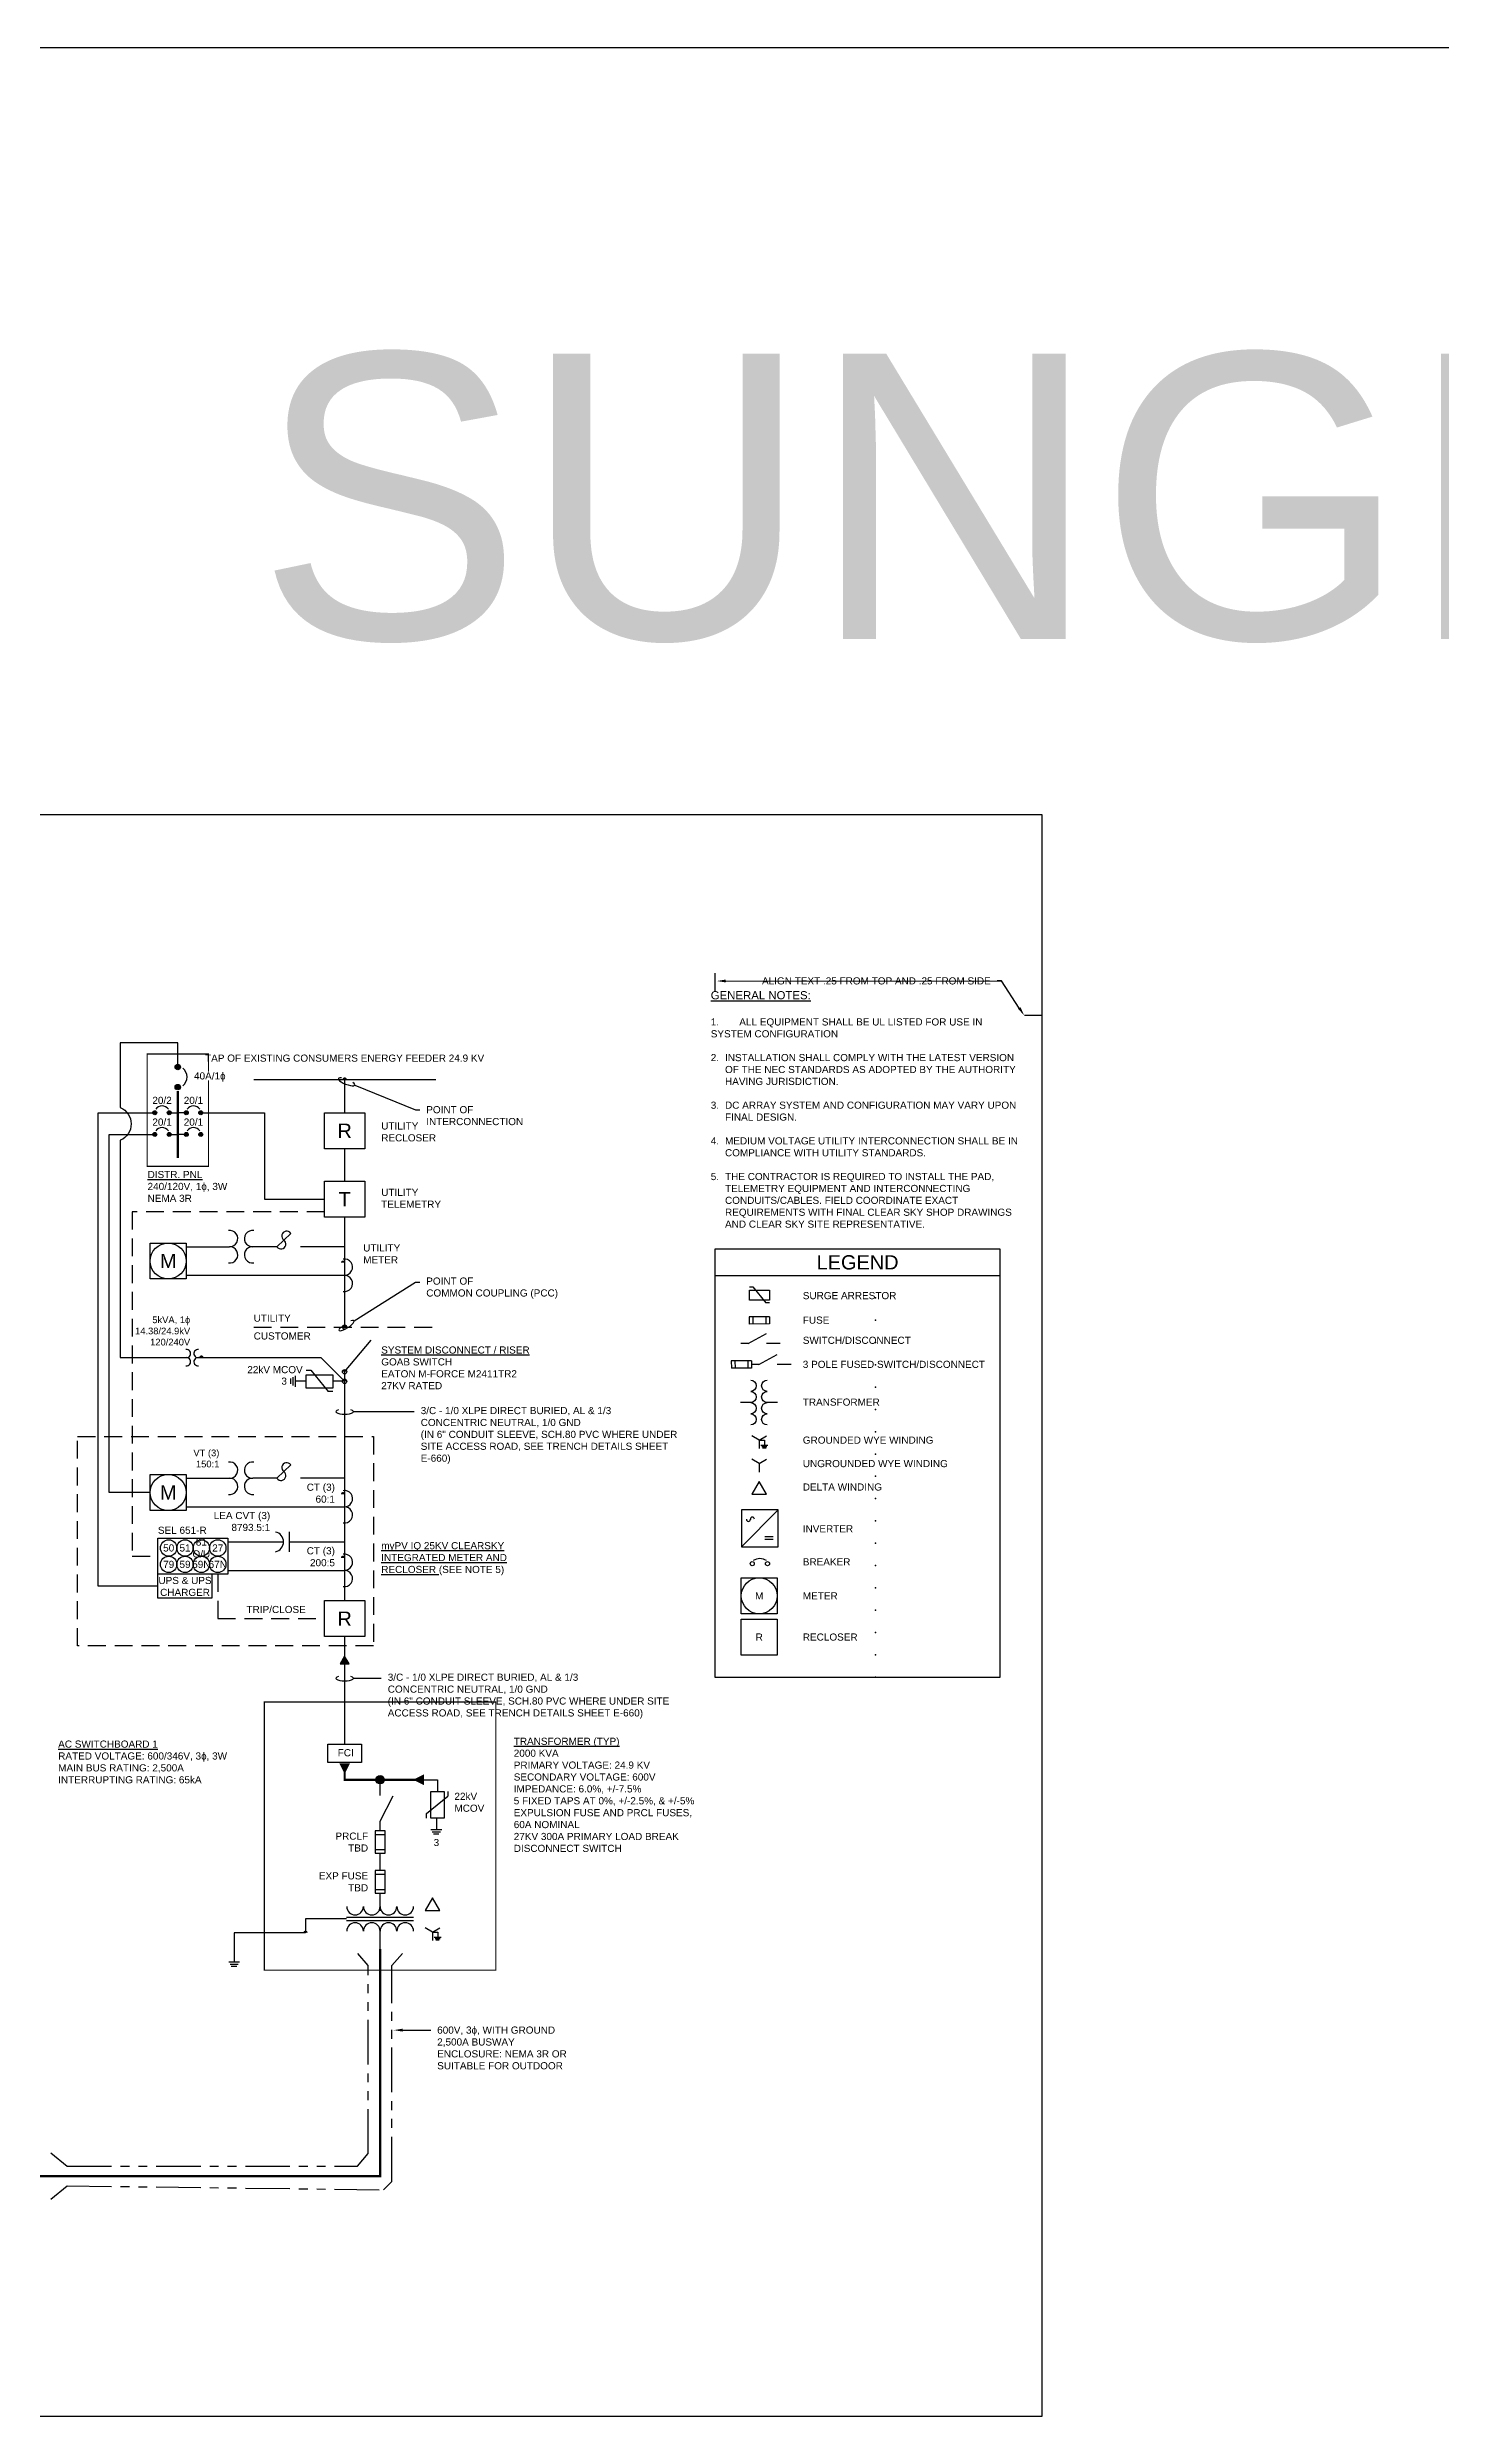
# Model space of a CAD drawing. Header units: feet. Extents: x 0 to 267, y -9 to 249.
# Drawn here: x 40.97 to 60.52, y 66.66 to 99.87 of the extents above; entities that cross this region are included whole.
import ezdxf
from ezdxf import colors
from ezdxf.entities.mleader import LeaderData, LeaderLine
from ezdxf.math import Vec2, Vec3

# ---------------------------------------------------------------- set-up
doc = ezdxf.new("R2010")
doc.units = ezdxf.units.FT
doc.header["$MEASUREMENT"] = 0
doc.linetypes.add('DASHED2', pattern=[0.375, 0.25, -0.125])
doc.linetypes.add('PHANTOM2', pattern=[1.25, 0.625, -0.125, 0.125, -0.125, 0.125, -0.125])
for name, color, linetype in [('E-1LIN', 4, 'Continuous'), ('E-1LIN-CABL-OH', 4, 'Continuous'), ('E-1LIN-EQPM-ENCL', 8, 'PHANTOM2'), ('E-1LIN-FUSE', 170, 'Continuous'), ('E-TEXT', 7, 'Continuous'), ('G-ANNO-TEXT', 1, 'Continuous'), ('G-ANNO-TTLB', 165, 'Continuous')]:
    doc.layers.add(name, color=color, linetype=linetype)
doc.layers.add('G-NPLT', color=67, linetype='Continuous', plot=False)
doc.styles.add('NEI-A', font='arial.ttf')

# ---------------------------------------------------------------- blocks, each defined once
blk = doc.blocks.new('*U9')
blk.add_lwpolyline([(-2, -5.995), (2, -5.995), (2, 0), (-2, 0)], close=True)
blk.add_lwpolyline([(-2, -0.37), (2, -0.37)])
at = {"layer": 'G-NPLT'}
for p in [(0.25, -0.6825), (0.25, -0.995), (0.25, -1.3075), (0.25, -1.62), (0.25, -1.9325), (0.25, -2.245), (0.25, -2.5575), (0.25, -2.87), (0.25, -3.1825), (0.25, -3.495), (0.25, -3.8075), (0.25, -4.12), (0.25, -4.4325), (0.25, -4.745), (0.25, -5.0575), (0.25, -5.37), (0.25, -5.6825), (0.25, -5.995)]:
    blk.add_point(p, dxfattribs=at)
at = {"layer": 'G-ANNO-TEXT', "insert": (0, -0.185), "char_height": 0.2, "attachment_point": 5, "style": 'NEI-A'}
blk.add_mtext_dynamic_manual_height_columns('LEGEND', width=3.607448, gutter_width=0.625, heights=[0], dxfattribs=at)
blk = doc.blocks.new('Equipment Callout Arrowhead')
at = {"color": 0}
blk.add_ellipse((0, 0), major_axis=(0.99, 0), ratio=0.28679, start_param=-0.799881, end_param=3.941473, dxfattribs=at)

msp = doc.modelspace()

# ---------------------------------------------------------------- hatches: boundary and pattern name
at = {"layer": 'E-1LIN'}
h = msp.add_hatch(color=256, dxfattribs=at)
h.dxf.hatch_style = 1
edge = h.paths.add_edge_path()
edge.add_arc((42.802, 85.576), 0.038, 0, 360)
h = msp.add_hatch(color=256, dxfattribs=at)
h.dxf.hatch_style = 1
edge = h.paths.add_edge_path()
edge.add_arc((42.802, 85.294), 0.038, 0, 360)
at = {"layer": 'E-1LIN', "linetype": 'Continuous'}
h = msp.add_hatch(color=256, dxfattribs=at)
h.dxf.hatch_style = 1
edge = h.paths.add_edge_path()
edge.add_arc((42.48, 84.935), 0.0274, 0, 360)
at = {"layer": 'E-1LIN'}
h = msp.add_hatch(color=256, dxfattribs=at)
h.dxf.hatch_style = 1
edge = h.paths.add_edge_path()
edge.add_arc((42.683, 84.935), 0.0274, 0, 360)
h = msp.add_hatch(color=256, dxfattribs=at)
h.dxf.hatch_style = 1
edge = h.paths.add_edge_path()
edge.add_arc((42.922, 84.935), 0.0274, 0, 360)
at = {"layer": 'E-1LIN', "linetype": 'Continuous'}
h = msp.add_hatch(color=256, dxfattribs=at)
h.dxf.hatch_style = 1
edge = h.paths.add_edge_path()
edge.add_arc((43.124, 84.935), 0.0274, 0, 360)
h = msp.add_hatch(color=256, dxfattribs=at)
h.dxf.hatch_style = 1
edge = h.paths.add_edge_path()
edge.add_arc((42.48, 84.631), 0.0274, 0, 360)
at = {"layer": 'E-1LIN'}
h = msp.add_hatch(color=256, dxfattribs=at)
h.dxf.hatch_style = 1
edge = h.paths.add_edge_path()
edge.add_arc((42.683, 84.631), 0.0274, 0, 360)
h = msp.add_hatch(color=256, dxfattribs=at)
h.dxf.hatch_style = 1
edge = h.paths.add_edge_path()
edge.add_arc((42.922, 84.631), 0.0274, 0, 360)
at = {"layer": 'E-1LIN', "linetype": 'Continuous'}
h = msp.add_hatch(color=256, dxfattribs=at)
h.dxf.hatch_style = 1
edge = h.paths.add_edge_path()
edge.add_arc((43.124, 84.631), 0.0274, 0, 360)
at = {"layer": 'E-1LIN'}
h = msp.add_hatch(color=256, dxfattribs=at)
h.dxf.hatch_style = 1
h.paths.add_polyline_path([(45.141, 77.321), (45.079, 77.212), (45.204, 77.212)])
at = {"layer": 'E-1LIN', "transparency": 33554687}
h = msp.add_hatch(color=256, dxfattribs=at)
h.dxf.hatch_style = 1
h.paths.add_polyline_path([(45.696, 75.587, 1), (45.58, 75.587, 1)])

# ---------------------------------------------------------------- linework, layer by layer
at = {"layer": 'E-1LIN'}
for p, q in [((42.92, 83.057), (43.526, 83.057)), ((44.192, 83.057), (43.852, 83.057)), ((44.192, 83.057), (44.385, 83.244)), ((45.141, 83.057), (44.521, 83.057)), ((45.141, 82.963), (45.141, 82.963)), ((42.92, 82.657), (45.141, 82.657)), ((45.141, 81.931), (45.141, 81.931)), ((45.141, 81.305), (45.514, 81.749)), ((42.92, 79.812), (43.526, 79.812)), ((44.192, 79.812), (43.852, 79.812)), ((44.192, 79.812), (44.385, 80)), ((45.141, 79.812), (44.521, 79.812)), ((45.141, 79.718), (45.141, 79.718)), ((42.92, 79.412), (45.141, 79.412)), ((44.363, 79.061), (44.363, 78.781)), ((43.505, 78.921), (44.283, 78.921)), ((44.363, 78.921), (45.141, 78.921)), ((43.505, 78.521), (45.134, 78.521)), ((45.141, 77.321), (45.141, 76.088)), ((46.427, 75.047), (46.427, 74.892)), ((46.35, 74.892), (46.503, 74.892)), ((46.369, 74.858), (46.484, 74.858)), ((46.386, 74.828), (46.463, 74.828)), ((43.592, 73.442), (43.592, 73.037)), ((46.397, 73.382), (46.493, 73.382)), ((46.409, 73.361), (46.481, 73.361)), ((46.42, 73.342), (46.468, 73.342)), ((43.516, 73.037), (43.669, 73.037)), ((43.535, 73.003), (43.649, 73.003)), ((43.552, 72.973), (43.629, 72.973))]:
    msp.add_line(p, q, dxfattribs=at)
at = {"layer": 'E-1LIN', "linetype": 'DASHED2'}
for p, q in [((43.363, 78.47), (43.363, 77.845)), ((43.363, 77.845), (44.859, 77.845))]:
    msp.add_line(p, q, dxfattribs=at)
at = {"layer": 'E-1LIN', "const_width": 0.0312}
for points in [[(42.802, 85.238), (42.802, 84.299)], [(45.141, 75.817), (45.141, 75.587), (46.134, 75.587)]]:
    msp.add_lwpolyline(points, dxfattribs=at)
at = {"layer": 'E-1LIN', "linetype": 'ByBlock'}
for points in [[(42.71, 84.935), (42.787, 84.935)], [(42.894, 84.935), (42.818, 84.935)], [(42.71, 84.631), (42.787, 84.631)], [(42.894, 84.631), (42.818, 84.631)]]:
    msp.add_lwpolyline(points, dxfattribs=at)
at = {"layer": 'E-1LIN'}
for points in [[(44.859, 84.936), (45.424, 84.936), (45.424, 84.431), (44.859, 84.431)], [(44.859, 83.975), (45.424, 83.975), (45.424, 83.47), (44.859, 83.47)], [(42.415, 83.109), (42.92, 83.109), (42.92, 82.605), (42.415, 82.605)], [(42.415, 79.865), (42.92, 79.865), (42.92, 79.36), (42.415, 79.36)], [(44.859, 78.097), (45.424, 78.097), (45.424, 77.593), (44.859, 77.593)], [(44.907, 76.088), (45.376, 76.088), (45.376, 75.831), (44.907, 75.831)], [(46.348, 75.422), (46.536, 75.422), (46.536, 75.047), (46.348, 75.047)]]:
    msp.add_lwpolyline(points, close=True, dxfattribs=at)
for points in [[(45.135, 82.833, 0.0307, 0.0307, 1), (45.104, 82.833, 0, 0, 0)], [(45.157, 81.931, 0.0307, 0.0307, 1), (45.126, 81.931, 0, 0, 0)], [(45.157, 81.305, 0.0307, 0.0307, 1), (45.126, 81.305, 0, 0, 0)], [(45.135, 79.588, 0.0307, 0.0307, 1), (45.104, 79.588, 0, 0, 0)], [(45.135, 78.697, 0.0307, 0.0307, 1), (45.104, 78.697, 0, 0, 0)]]:
    msp.add_lwpolyline(points, format="xyseb", dxfattribs=at)
at = {"layer": 'E-1LIN', "linetype": 'DASHED2'}
msp.add_lwpolyline([(41.398, 80.397), (45.544, 80.397), (45.544, 77.463), (41.398, 77.463)], close=True, dxfattribs=at)
at = {"layer": 'E-1LIN'}
for points in [[(42.524, 78.972), (43.505, 78.972), (43.505, 78.47), (42.524, 78.47)], [(43.279, 78.47), (43.279, 78.134), (42.524, 78.134), (42.524, 78.972)], [(45.141, 77.321), (45.079, 77.212), (45.204, 77.212), (45.141, 77.321)], [(46.253, 75.587), (46.442, 75.587), (46.442, 75.422)], [(46.586, 75.422), (46.586, 75.357)], [(46.286, 75.112), (46.586, 75.357)], [(46.286, 75.047), (46.286, 75.112)], [(45.638, 74.315), (45.638, 74.556)], [(45.638, 73.751), (45.638, 73.998)], [(46.268, 73.753), (46.475, 73.753), (46.372, 73.932), (46.268, 73.753)], [(45.169, 73.637), (44.592, 73.637), (44.592, 73.442), (43.592, 73.442)], [(45.169, 73.659), (46.107, 73.659)], [(45.169, 73.616), (46.107, 73.616)], [(45.638, 72.92), (45.638, 73.465)], [(46.372, 73.452), (46.268, 73.511)], [(46.372, 73.452), (46.475, 73.511)], [(46.372, 73.452), (46.372, 73.333)], [(46.372, 73.452), (46.445, 73.452), (46.445, 73.382)]]:
    msp.add_lwpolyline(points, dxfattribs=at)
at = {"layer": 'E-1LIN', "transparency": 33554687}
for points in [[(45.141, 75.817, 0.15, 0, 0), (45.141, 75.667, 0, 0, 0)], [(46.253, 75.587, 0.15, 0, 0), (46.103, 75.587, 0, 0, 0)]]:
    msp.add_lwpolyline(points, format="xyseb", dxfattribs=at)
at = {"layer": 'E-1LIN', "flags": 128}
for points in [[(45.638, 75.367), (45.638, 75.587)], [(45.638, 74.872), (45.638, 75.008), (45.819, 75.364)]]:
    msp.add_lwpolyline(points, dxfattribs=at)
at = {"layer": 'E-1LIN', "const_width": 0.0312, "flags": 128}
msp.add_lwpolyline([(40.572, 70.033), (45.638, 70.033), (45.638, 73.215)], dxfattribs=at)
at = {"layer": 'E-1LIN', "linetype": 'Continuous'}
for centre, radius in [((42.802, 85.576), 0.038), ((42.802, 85.294), 0.038), ((42.48, 84.935), 0.0274), ((42.683, 84.935), 0.0274), ((42.922, 84.935), 0.0274), ((43.124, 84.935), 0.0274), ((42.48, 84.631), 0.0274), ((42.683, 84.631), 0.0274), ((42.922, 84.631), 0.0274), ((43.124, 84.631), 0.0274)]:
    msp.add_circle(centre, radius, dxfattribs=at)
at = {"layer": 'E-1LIN'}
for centre, radius in [((42.668, 82.857), 0.252), ((45.141, 81.931), 0.0307), ((45.141, 81.305), 0.0307), ((42.668, 79.612), 0.252), ((42.675, 78.835), 0.115), ((42.675, 78.605), 0.115), ((42.904, 78.835), 0.115), ((42.904, 78.605), 0.115), ((43.133, 78.835), 0.115), ((43.133, 78.605), 0.115), ((43.363, 78.835), 0.115), ((43.363, 78.605), 0.115)]:
    msp.add_circle(centre, radius, dxfattribs=at)
at = {"layer": 'E-1LIN', "transparency": 33554687}
msp.add_circle((45.638, 75.587), 0.0581, dxfattribs=at)
at = {"layer": 'E-1LIN'}
for centre, radius, start, end in [((42.777, 85.436), 0.156, 307.3589, 52.6411), ((42.582, 84.921), 0.109, 35.5426, 144.4574), ((43.022, 84.921), 0.109, 35.5426, 144.4574), ((42.582, 84.617), 0.109, 35.5426, 144.4574), ((43.022, 84.617), 0.109, 35.5426, 144.4574), ((43.53, 83.171), 0.114, 268.2018, 99.3299), ((43.53, 82.943), 0.114, 260.6701, 91.7982), ((43.849, 83.171), 0.114, 80.6701, 271.7982), ((43.849, 82.943), 0.114, 88.2018, 279.3299), ((44.249, 83.094), 0.0686, 213.1181, 54.9689), ((44.328, 83.207), 0.0686, 33.3499, 234.7371), ((45.138, 82.771), 0.114, 268.2018, 99.3299), ((45.138, 82.543), 0.114, 260.6701, 91.7982), ((43.53, 79.926), 0.114, 268.2018, 99.3299), ((43.849, 79.926), 0.114, 80.6701, 271.7982), ((44.328, 79.962), 0.0686, 33.3499, 234.7371), ((43.53, 79.699), 0.114, 260.6701, 91.7982), ((43.849, 79.699), 0.114, 88.2018, 279.3299), ((44.249, 79.85), 0.0686, 213.1181, 54.9689), ((45.138, 79.526), 0.114, 268.2018, 99.3299), ((45.138, 79.299), 0.114, 260.6701, 91.7982), ((44.143, 78.921), 0.141, 282.0434, 77.9566), ((45.138, 78.635), 0.114, 268.2018, 99.3299), ((45.138, 78.407), 0.114, 260.6701, 91.7982), ((45.287, 73.81), 0.117, 180, 0), ((45.521, 73.81), 0.117, 180, 0), ((45.755, 73.81), 0.117, 180, 0), ((45.99, 73.81), 0.117, 180, 0), ((45.287, 73.465), 0.117, 0, 180), ((45.521, 73.465), 0.117, 0, 180), ((45.755, 73.465), 0.117, 0, 180), ((45.99, 73.465), 0.117, 0, 180)]:
    msp.add_arc(centre, radius, start, end, dxfattribs=at)
at = {"layer": 'E-1LIN-CABL-OH'}
for p, q in [((43.866, 85.399), (46.417, 85.399)), ((45.141, 85.399), (45.141, 84.936)), ((45.141, 84.431), (45.141, 83.975)), ((45.141, 83.47), (45.141, 81.931)), ((44.383, 81.211), (44.383, 81.134)), ((44.413, 81.228), (44.413, 81.114)), ((44.447, 81.247), (44.447, 81.094)), ((44.602, 81.171), (44.447, 81.171)), ((45.141, 81.305), (45.141, 78.097)), ((45.141, 77.593), (45.141, 77.321))]:
    msp.add_line(p, q, dxfattribs=at)
for points in [[(45.157, 85.399, 0.0307, 0.0307, 1), (45.126, 85.399, 0, 0, 0)], [(43.149, 81.503, 0.0307, 0.0307, 1), (43.118, 81.503, 0, 0, 0)], [(45.157, 81.171, 0.0307, 0.0307, 1), (45.126, 81.171, 0, 0, 0)], [(44.608, 73.442, 0.0307, 0.0307, 1), (44.577, 73.442, 0, 0, 0)]]:
    msp.add_lwpolyline(points, format="xyseb", dxfattribs=at)
for points in [[(42.524, 78.302), (41.688, 78.302), (41.688, 84.935), (42.472, 84.935)], [(43.115, 84.935), (44.017, 84.935), (44.017, 83.722), (44.859, 83.722)], [(42.415, 79.612), (41.84, 79.612), (41.84, 84.631), (42.472, 84.631)], [(43.087, 81.503), (44.809, 81.503)], [(44.809, 81.503), (45.141, 81.171)], [(44.602, 81.327), (44.667, 81.327)], [(44.667, 81.327), (44.912, 81.027)], [(44.977, 81.027), (44.912, 81.027)], [(45.141, 81.171), (44.977, 81.171)]]:
    msp.add_lwpolyline(points, dxfattribs=at)
at = {"layer": 'E-1LIN-CABL-OH', "linetype": 'DASHED2'}
msp.add_lwpolyline([(44.859, 83.548), (42.165, 83.548), (42.165, 78.721), (42.524, 78.721)], dxfattribs=at)
at = {"layer": 'E-1LIN-CABL-OH'}
msp.add_lwpolyline([(44.977, 81.264), (44.977, 81.077), (44.602, 81.077), (44.602, 81.264)], close=True, dxfattribs=at)
msp.add_circle((45.141, 81.171), 0.0307, dxfattribs=at)
for centre, start, end in [((42.925, 81.56), 268.2018, 99.3299), ((42.925, 81.446), 260.6701, 91.7982), ((43.085, 81.56), 80.6701, 271.7982), ((43.085, 81.446), 88.2018, 279.3299)]:
    msp.add_arc(centre, 0.0569, start, end, dxfattribs=at)
at = {"layer": 'E-1LIN-EQPM-ENCL', "const_width": 0.0156}
for points in [[(42.373, 85.758), (43.232, 85.758), (43.232, 84.184), (42.373, 84.184)], [(44.015, 76.676), (47.261, 76.676), (47.261, 72.92), (44.015, 72.92)]]:
    msp.add_lwpolyline(points, close=True, dxfattribs=at)
at = {"layer": 'E-1LIN-EQPM-ENCL'}
for points in [[(41.021, 70.357), (41.25, 70.171), (45.323, 70.171), (45.473, 70.347), (45.473, 72.982), (45.325, 73.152)], [(41.021, 69.709), (41.25, 69.896), (45.686, 69.84), (45.804, 69.958), (45.804, 72.982), (45.952, 73.152)]]:
    msp.add_lwpolyline(points, dxfattribs=at)
at = {"layer": 'E-1LIN-FUSE'}
for points in [[(45.568, 74.556), (45.709, 74.556), (45.709, 74.872), (45.568, 74.872)], [(45.568, 73.998), (45.709, 73.998), (45.709, 74.315), (45.568, 74.315)]]:
    msp.add_lwpolyline(points, close=True, dxfattribs=at)
for points in [[(45.568, 74.819), (45.709, 74.819)], [(45.568, 74.608), (45.709, 74.608)], [(45.568, 74.262), (45.709, 74.262)], [(45.568, 74.051), (45.709, 74.051)]]:
    msp.add_lwpolyline(points, dxfattribs=at)
at = {"layer": 'E-TEXT'}
msp.add_line((17.542, 99.866), (177.224, 99.866), dxfattribs=at)
at = {"layer": 'E-TEXT', "linetype": 'DASHED2'}
msp.add_line((43.866, 81.931), (46.417, 81.931), dxfattribs=at)
at = {"layer": 'E-TEXT'}
for points in [[(50.328, 86.892), (50.328, 86.642)], [(54.918, 86.298), (54.668, 86.298)]]:
    msp.add_lwpolyline(points, dxfattribs=at)
at = {"layer": 'G-ANNO-TTLB'}
for p, q in [((51.094, 82.077), (50.811, 82.076)), ((50.811, 82.076), (50.811, 81.974)), ((50.862, 82.077), (50.862, 81.975)), ((51.043, 82.077), (51.044, 81.975)), ((51.094, 82.077), (51.095, 81.975)), ((51.095, 81.975), (50.811, 81.974)), ((50.843, 81.457), (50.56, 81.457)), ((50.56, 81.457), (50.561, 81.355)), ((50.844, 81.355), (50.561, 81.355)), ((50.611, 81.457), (50.612, 81.355)), ((50.792, 81.457), (50.793, 81.355)), ((50.843, 81.457), (50.844, 81.355)), ((50.976, 80.278), (51.072, 80.278)), ((50.988, 80.256), (51.06, 80.256)), ((50.999, 80.237), (51.047, 80.237)), ((51.219, 79.369), (50.702, 78.851)), ((51.028, 78.997), (51.148, 78.997)), ((51.028, 78.961), (51.148, 78.961))]:
    msp.add_line(p, q, dxfattribs=at)
for points in [[(50.813, 82.497), (50.862, 82.497)], [(50.862, 82.497), (51.046, 82.272)], [(51.094, 82.272), (51.046, 82.272)], [(50.796, 81.7), (50.692, 81.699)], [(50.796, 81.7), (51.052, 81.841)], [(51.247, 81.7), (51.053, 81.7)], [(50.948, 81.406), (50.844, 81.406)], [(50.948, 81.406), (51.204, 81.547)], [(51.399, 81.406), (51.205, 81.406)], [(50.832, 80.873), (50.688, 80.873)], [(51.206, 80.873), (51.063, 80.873)], [(50.95, 80.347), (50.847, 80.407)], [(50.95, 80.347), (51.053, 80.407)], [(50.95, 80.019), (50.847, 80.079)], [(50.95, 80.347), (50.95, 80.228)], [(50.95, 80.347), (51.024, 80.347), (51.024, 80.278)], [(50.95, 80.019), (51.053, 80.079)], [(50.847, 79.589), (51.053, 79.589), (50.95, 79.767), (50.847, 79.589)], [(50.95, 80.019), (50.95, 79.9)]]:
    msp.add_lwpolyline(points, dxfattribs=at)
for points in [[(51.094, 82.45), (51.094, 82.31), (50.813, 82.31), (50.813, 82.45)], [(50.702, 78.851), (51.219, 78.851), (51.219, 79.369), (50.702, 79.369)], [(50.7, 78.416), (51.205, 78.416), (51.205, 77.911), (50.7, 77.911)], [(50.7, 77.839), (51.205, 77.839), (51.205, 77.335), (50.7, 77.335)]]:
    msp.add_lwpolyline(points, close=True, dxfattribs=at)
for points in [[(50.832, 81.187, -1), (50.832, 81.03, -1), (50.832, 80.873, -1), (50.832, 80.716, -1), (50.832, 80.559)], [(51.063, 80.559, -1), (51.063, 80.716, -1), (51.063, 80.873, -1), (51.063, 81.03, -1), (51.063, 81.187)]]:
    msp.add_lwpolyline(points, format="xyb", dxfattribs=at)
for centre, radius in [((50.952, 78.164), 0.252), ((50.854, 78.616), 0.0287), ((51.067, 78.616), 0.0287)]:
    msp.add_circle(centre, radius, dxfattribs=at)
for centre, radius, start, end in [((50.803, 79.235), 0.0295, 175.5528, 263.6686), ((50.794, 79.239), 0.0343, 279.6093, 356.3954), ((50.858, 79.239), 0.0295, 96.3314, 184.4472), ((50.849, 79.235), 0.0343, 3.6046, 80.3907), ((50.961, 78.514), 0.172, 57.1187, 122.8813)]:
    msp.add_arc(centre, radius, start, end, dxfattribs=at)

# ---------------------------------------------------------------- block references
at = {"layer": 'G-ANNO-TEXT'}
msp.add_blockref('*U9', (52.33, 83.022), dxfattribs=at)

# ---------------------------------------------------------------- texts
at = {"layer": 'G-ANNO-TEXT', "style": 'NEI-A'}
for s, width, gutter_width, insert, char_height, attachment_point in [('SUNGROW', 19.61486, 19.388, (43.905, 95.574), 4, 1), ('{\\H1.14286x;\\LGENERAL NOTES:\\l\\P\\P\\pxi-2,l2,t2;}1.^IALL EQUIPMENT SHALL BE UL LISTED FOR USE IN SYSTEM CONFIGURATION\\P\\pi0,l0,ql,tz;\\P\\pi-2,l2,q*,t2;2.^IINSTALLATION SHALL COMPLY WITH THE LATEST VERSION OF THE NEC STANDARDS AS ADOPTED BY THE AUTHORITY HAVING JURISDICTION.\\P\\pi0,l0,ql,tz;\\P\\pi-2,l2,q*,t2;{\\A1;3.^IDC ARRAY SYSTEM AND CONFIGURATION MAY VARY UPON FINAL DESIGN.\\P\\pi0,l0,ql,tz;\\P\\pi-2,l2,q*,t2;4.^IMEDIUM VOLTAGE UTILITY INTERCONNECTION SHALL BE IN COMPLIANCE WITH UTILITY STANDARDS.\\P\\pi0,l0,ql,tz;\\P\\pi-2,l2,q*,t2;5.^ITHE CONTRACTOR IS REQUIRED TO INSTALL THE PAD, TELEMETRY EQUIPMENT AND INTERCONNECTING CONDUITS/CABLES. FIELD COORDINATE EXACT REQUIREMENTS WITH FINAL CLEAR SKY SHOP DRAWINGS AND CLEAR SKY SITE REPRESENTATIVE.}', 4.37916, 0.937, (50.272, 86.639), 0.1, 1), ('\\pxqc;3', 0.27673, 0.469, (44.293, 81.173), 0.1, 5), ('{\\LAC SWITCHBOARD 1\\P}RATED VOLTAGE: 600/346V, 3ɸ, 3W\\PMAIN BUS RATING: 2,500A\\PINTERRUPTING RATING: 65kA', 2.94221, 0.469, (41.126, 76.137), 0.1, 1), ('FCI', 0.22603, 1, (45.044, 76.016), 0.1, 1), ('\\pxqr;PRCLF ^JTBD', 0.49511, 0.469, (45.47, 74.714), 0.1, 6), ('\\pxqc;3', 0.27673, 0.469, (46.427, 74.707), 0.1, 5), ('\\pxqr;EXP FUSE^JTBD', 0.74876, 0.469, (45.47, 74.157), 0.1, 6)]:
    msp.add_mtext_dynamic_manual_height_columns(s, width=width, gutter_width=gutter_width, heights=[0], dxfattribs=dict(at, insert=insert, char_height=char_height, attachment_point=attachment_point))
at = {"layer": 'G-ANNO-TEXT', "insert": (45.141, 85.649), "char_height": 0.1, "width": 3.7124, "attachment_point": 8, "line_spacing_factor": 1.233504, "style": 'NEI-A'}
msp.add_mtext('TAP OF EXISTING CONSUMERS ENERGY FEEDER 24.9 KV', dxfattribs=at)
at = {"layer": 'G-ANNO-TEXT', "style": 'NEI-A'}
for s, insert, char_height, width, attachment_point in [('\\pxqc;20/2', (42.582, 85.057), 0.1, 0.27325, 8), ('\\pxqc;20/1', (43.022, 85.057), 0.1, 0.27325, 8), ('\\pxqc;20/1', (42.582, 84.753), 0.1, 0.27325, 8), ('\\pxqc;20/1', (43.022, 84.753), 0.1, 0.27325, 8), ('R', (45.141, 84.683), 0.2, 0.10952, 5), ('UTILITY \\PRECLOSER', (45.654, 84.666), 0.1, 1.86505, 4), ('\\pxql;{\\LDISTR. PNL\\P}240/120V, 1ɸ, 3W\\PNEMA 3R', (42.379, 84.119), 0.1, 1.22188, 1), ('T', (45.141, 83.722), 0.2, 0.10952, 5), ('UTILITY \\PTELEMETRY', (45.654, 83.736), 0.1, 1.86505, 4), ('UTILITY \\PMETER', (45.401, 82.957), 0.1, 1.86505, 4), ('M', (42.668, 82.857), 0.2, 0.10952, 5), ('SURGE ARRESTOR', (51.562, 82.422), 0.1, 1.43426, 1), ('5kVA, 1ɸ\\P14.38/24.9kV\\P120/240V', (42.976, 81.672), 0.0938, 1.86505, 9), ('UTILITY', (43.866, 82.056), 0.1, 1.86505, 4), ('FUSE', (51.562, 82.079), 0.1, 0.40049, 1), ('CUSTOMER', (43.866, 81.806), 0.1, 1.86505, 4), ('SWITCH/DISCONNECT', (51.562, 81.796), 0.1, 1.65366, 1), ('\\A1;22kV MCOV', (44.553, 81.334), 0.1, 1.86505, 6), ('\\pxql;{\\LSYSTEM DISCONNECT / RISER\\P}GOAB SWITCH\\PEATON M-FORCE M2411TR2\\P27KV RATED', (45.654, 81.36), 0.1, 2.34722, 4), ('3 POLE FUSED SWITCH/DISCONNECT', (51.562, 81.459), 0.1, 3.06347, 1), ('TRANSFORMER', (51.562, 80.93), 0.1, 1.17935, 1), ('GROUNDED WYE WINDING', (51.562, 80.397), 0.1, 2.01395, 1), ('VT (3)\\P150:1', (43.385, 79.963), 0.0938, 1.86505, 9), ('UNGROUNDED WYE WINDING', (51.562, 80.068), 0.1, 2.75239, 1), ('M', (42.668, 79.612), 0.2, 0.10952, 5), ('CT (3)\\P60:1', (45.005, 79.603), 0.1, 1.86505, 6), ('DELTA WINDING', (51.562, 79.74), 0.1, 1.9447, 1), ('SEL 651-R', (42.524, 79.032), 0.1, 1.86505, 7), ('LEA CVT (3)\\P8793.5:1', (44.098, 79.072), 0.1, 1.86505, 9), ('INVERTER', (51.562, 79.154), 0.1, 0.77189, 1), ('50', (42.675, 78.835), 0.1, 0.10952, 5), ('51', (42.904, 78.835), 0.1, 0.10952, 5), ('81\\PO/U', (43.133, 78.835), 0.1, 0.10952, 5), ('27', (43.363, 78.835), 0.1, 0.10952, 5), ('\\A1;CT (3)\\P200:5', (45.005, 78.712), 0.1, 1.86505, 6), ('\\pxql;{\\LmyPV IQ 25KV CLEARSKY INTEGRATED METER AND RECLOSER} (SEE NOTE 5)', (45.654, 78.686), 0.1, 2.41931, 4), ('UPS & UPS CHARGER', (42.904, 78.296), 0.1, 0.85422, 5), ('79', (42.675, 78.605), 0.1, 0.10952, 5), ('59', (42.904, 78.605), 0.1, 0.10952, 5), ('59N', (43.133, 78.605), 0.1, 0.10952, 5), ('67N', (43.363, 78.605), 0.1, 0.10952, 5), ('BREAKER', (51.562, 78.691), 0.1, 0.72958, 1), ('M', (50.952, 78.164), 0.1, 0.10952, 5), ('METER', (51.562, 78.214), 0.1, 0.72958, 1), ('\\A1;TRIP/CLOSE', (44.596, 77.922), 0.1, 1.86505, 9), ('R', (45.141, 77.845), 0.2, 0.10952, 5), ('R', (50.952, 77.587), 0.1, 0.10952, 5), ('RECLOSER', (51.562, 77.637), 0.1, 0.72958, 1), ('\\pxql;{\\LTRANSFORMER (TYP)\\P}2000 KVA\\PPRIMARY VOLTAGE: 24.9 KV\\PSECONDARY VOLTAGE: 600V\\PIMPEDANCE: 6.0%, +/-7.5%\\P5 FIXED TAPS AT 0%, +/-2.5%, & +/-5%\\P\\pq*;EXPULSION FUSE AND PRCL FUSES, 60A NOMINAL\\P\\pql;27KV 300A PRIMARY LOAD BREAK DISCONNECT SWITCH', (47.511, 76.176), 0.1, 2.76315, 1), ('\\A1;\\pxql;22kV MCOV', (47.213, 75.271), 0.1, 0.5334, 6)]:
    msp.add_mtext(s, dxfattribs=dict(at, insert=insert, char_height=char_height, width=width, attachment_point=attachment_point))

# ---------------------------------------------------------------- leaders
at = {"layer": 'G-ANNO-TEXT'}
ml = msp.add_multileader_mtext('Standard', dxfattribs=at)
ml.set_content('POINT OF \\PINTERCONNECTION', color=256, style='NEI-A')
ml.set_leader_properties()
ml.set_arrow_properties(name='Equipment Callout Arrowhead')
ml.build(insert=Vec2(0, 0))
ml.multileader.update_dxf_attribs({"dogleg_length": 0.0625, "arrow_head_size": 0.125})
ctx = ml.context
ctx.base_point, ctx.char_height, ctx.arrow_head_size, ctx.landing_gap_size, ctx.plane_origin = Vec3(46.195, 84.977), 0.1, 0.125, 0.09, Vec3(45.147, 88.31)
notes = []
notes.append((ctx, [(0, (1, 1, 0), (46.132, 84.977), (1, 0), 0.0625, [(0, [(45.168, 85.369)], 0, [])])]))
ctx.mtext.insert, ctx.mtext.flow_direction = Vec3(46.285, 85.028), 5
ml = msp.add_multileader_mtext('Standard', dxfattribs=at)
ml.set_content('POINT OF \\PCOMMON COUPLING (PCC)', color=256, style='NEI-A')
ml.set_leader_properties()
ml.set_arrow_properties(name='Equipment Callout Arrowhead')
ml.build(insert=Vec2(0, 0))
ml.multileader.update_dxf_attribs({"dogleg_length": 0.0625, "arrow_head_size": 0.125})
ctx = ml.context
ctx.base_point, ctx.char_height, ctx.arrow_head_size, ctx.landing_gap_size, ctx.plane_origin = Vec3(46.195, 82.561), 0.1, 0.125, 0.09, Vec3(45.147, 85.894)
notes.append((ctx, [(0, (1, 1, 0), (46.132, 82.561), (1, 0), 0.0625, [(0, [(45.168, 81.953)], 0, [])])]))
ctx.mtext.insert, ctx.mtext.flow_direction = Vec3(46.285, 82.626), 5
ml = msp.add_multileader_mtext('Standard', dxfattribs=at)
ml.set_content('\\A1;3/C - 1/0 XLPE DIRECT BURIED, AL & 1/3\\PCONCENTRIC NEUTRAL, 1/0 GND\\P(IN 6" CONDUIT SLEEVE, SCH.80 PVC WHERE UNDER SITE ACCESS ROAD, SEE TRENCH DETAILS SHEET E-660)', color=256, style='NEI-A')
ml.set_leader_properties()
ml.set_arrow_properties(name='Equipment Callout Arrowhead')
ml.build(insert=Vec2(0, 0))
ml.multileader.update_dxf_attribs({"dogleg_length": 0.0625, "arrow_head_size": 0.125})
ctx = ml.context
ctx.base_point, ctx.char_height, ctx.arrow_head_size, ctx.landing_gap_size, ctx.plane_origin = Vec3(46.117, 80.746), 0.1, 0.125, 0.09, Vec3(36.584, 81.307)
notes.append((ctx, [(0, (1, 1, 0), (46.055, 80.746), (1, 0), 0.0625, [(0, [(45.141, 80.746)], 0, [])])]))
ctx.mtext.insert, ctx.mtext.width, ctx.mtext.flow_direction = Vec3(46.207, 80.811), 3.82758, 5
ml = msp.add_multileader_mtext('Standard', dxfattribs=at)
ml.set_content('\\A1;3/C - 1/0 XLPE DIRECT BURIED, AL & 1/3\\PCONCENTRIC NEUTRAL, 1/0 GND\\P(IN 6" CONDUIT SLEEVE, SCH.80 PVC WHERE UNDER SITE ACCESS ROAD, SEE TRENCH DETAILS SHEET E-660)', color=256, style='NEI-A')
ml.set_leader_properties()
ml.set_arrow_properties(name='Equipment Callout Arrowhead')
ml.build(insert=Vec2(0, 0))
ml.multileader.update_dxf_attribs({"dogleg_length": 0.36, "arrow_head_size": 0.125})
ctx = ml.context
ctx.base_point, ctx.char_height, ctx.arrow_head_size, ctx.landing_gap_size, ctx.plane_origin = Vec3(45.655, 77.009), 0.1, 0.125, 0.09, Vec3(36.584, 77.569)
notes.append((ctx, [(0, (1, 1, 0), (45.559, 77.009), (1, 0), 0.0954, [(0, [(45.141, 77.009)], 0, [])])]))
ctx.mtext.insert, ctx.mtext.width, ctx.mtext.flow_direction = Vec3(45.745, 77.074), 4.31023, 5
ml = msp.add_multileader_mtext('Standard', dxfattribs=at)
ml.set_content('600V, 3ɸ, WITH GROUND\\P2,500A BUSWAY\\PENCLOSURE: NEMA 3R OR SUITABLE FOR OUTDOOR', color=256, style='NEI-A')
ml.set_leader_properties()
ml.build(insert=Vec2(0, 0))
ml.multileader.update_dxf_attribs({"dogleg_length": 0.0625, "arrow_head_size": 0.125})
ctx = ml.context
ctx.base_point, ctx.char_height, ctx.arrow_head_size, ctx.landing_gap_size, ctx.plane_origin = Vec3(46.348, 72.078), 0.1, 0.125, 0.09, Vec3(36.814, 70.552)
notes.append((ctx, [(0, (1, 1, 0), (46.285, 72.078), (1, 0), 0.0625, [(0, [(45.828, 72.078)], 0, [])])]))
ctx.mtext.insert, ctx.mtext.width, ctx.mtext.flow_direction = Vec3(46.438, 72.129), 2.06544, 5
at = {"layer": 'G-NPLT'}
ml = msp.add_multileader_mtext('Standard', dxfattribs=at)
ml.set_content('ALIGN TEXT .25 FROM TOP AND .25 FROM SIDE', color=256, style='NEI-A')
ml.set_leader_properties()
ml.build(insert=Vec2(0, 0))
ml.multileader.update_dxf_attribs({"dogleg_length": 0.0625, "arrow_head_size": 0.125})
ctx = ml.context
ctx.base_point, ctx.char_height, ctx.arrow_head_size, ctx.landing_gap_size, ctx.plane_origin = Vec3(50.908, 86.782), 0.1, 0.125, 0.09, Vec3(51.588, 86.834)
ctx.text_align_type = 2
notes.append((ctx, [(1, (1, 1, 0), (54.349, 86.782), (-1, 0), 0.0625, [(0, [(50.358, 86.781)], 0, []), (1, [(54.665, 86.298)], 0, [])])]))
ctx.mtext.insert, ctx.mtext.width, ctx.mtext.alignment, ctx.mtext.flow_direction = Vec3(54.196, 86.833), 3.69571, 3, 5
for ctx, leaders in notes:
    for number, flags, end, landing, length, lines in leaders:
        leader = LeaderData()
        leader.index, (leader.has_last_leader_line, leader.has_dogleg_vector, leader.attachment_direction) = number, flags
        leader.last_leader_point, leader.dogleg_vector, leader.dogleg_length = Vec3(end), Vec3(landing), length
        for number, points, colour, breaks in lines:
            line = LeaderLine()
            line.index, line.vertices, line.color, line.breaks = number, Vec3.list(points), colors.encode_raw_color(colour), breaks
            leader.lines.append(line)
        ctx.leaders.append(leader)

# ---------------------------------------------------------------- next in the draw order: texts
at = {"layer": 'G-ANNO-TEXT', "insert": (43.03, 85.436), "char_height": 0.1, "width": 0.58139, "attachment_point": 4, "style": 'NEI-A', "bg_fill": 3, "box_fill_scale": 1.1, "bg_fill_color": 256, "bg_fill_transparency": 0}
msp.add_mtext('40A/1ɸ', dxfattribs=at)

# ---------------------------------------------------------------- next in the draw order: linework, layer by layer
at = {"layer": 'E-1LIN-CABL-OH'}
msp.add_lwpolyline([(42.802, 85.576), (42.802, 85.917), (41.997, 85.917), (41.997, 85.007, -0.666993), (41.997, 84.55), (41.997, 81.503), (42.924, 81.503)], format="xyb", dxfattribs=at)
at = {"layer": 'G-NPLT'}
msp.add_lwpolyline([(23.29, 89.114), (54.913, 89.114), (54.913, 66.662), (23.29, 66.662)], close=True, dxfattribs=at)

doc.saveas('drawing.dxf')
